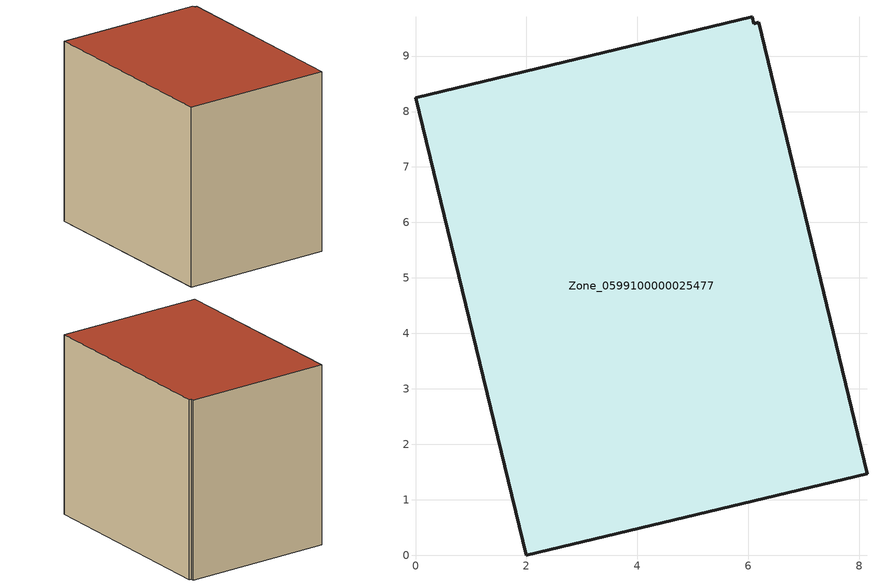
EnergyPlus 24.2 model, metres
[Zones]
Zone_0599100000025477
 floor ground (C_G): 6.1,9.59 6.19,9.61 8.14,1.47 2,0 0,8.25 6.07,9.71 z0
 wall outside (C_F): 2,0 8.14,1.47 6.19,9.61 6.1,9.59 6.07,9.71 0,8.25 2,0 z0:7.63
 roof outside (C_R): 6.19,9.61 6.1,9.59 6.07,9.71 0,8.25 2,0 8.14,1.47 z7.63
[BUILDING]
Pand.0599100000025477: North Axis=0; Terrain=City; Loads Convergence Tolerance Value=0.04; Temperature Convergence Tolerance Value=0.4; Solar Distribution=FullExterior; Maximum Number of Warmup Days=25; Minimum Number of Warmup Days=1
[Site:Location]
Rotterdam.The.Hague.AP_ZH_NLD Design_Conditions: Latitude=51.96; Longitude=4.45; Time Zone=1; Elevation=-4.5
[SITE:GROUNDTEMPERATURE:BUILDINGSURFACE]
18, 18, 18, 18, 18, 18, 18, 18, 18, 18, 18, 18
[MATERIAL] Thermal Absorptance=0.9; Solar Absorptance=0.7; Visible Absorptance=0.7
Name | Roughness | Thickness | Conductivity | Density | Specific Heat
G.TC.1965-1974 | MediumSmooth | 0.15 | 0.882353 | 540 | 1210
F.TC.1965-1974 | Rough | 0.3 | 0.697674 | 1920 | 840
R.TC.1965-1974 | MediumRough | 0.2 | 0.232558 | 1500 | 1000
[CONSTRUCTION]
C_G: G.TC.1965-1974
C_F: F.TC.1965-1974
C_R: R.TC.1965-1974
[ZONE]
Zone_0599100000025477: Type=1; Multiplier=1; Ceiling Height=Autocalculate; Volume=Autocalculate; Floor Area=autocalculate; Part of Total Floor Area=Yes
[ZONEINFILTRATION:DESIGNFLOWRATE]
Infil_Zone_0599100000025477: Zone or ZoneList or Space or SpaceList=Zone_0599100000025477; Schedule=AlwaysOn; Design Flow Rate Calculation Method=Flow/Area; Flow Rate per Floor Area=0.003; Constant Term Coefficient=1; Temperature Term Coefficient=0; Velocity Term Coefficient=0; Velocity Squared Term Coefficient=0
[HVACTEMPLATE:ZONE:IDEALLOADSAIRSYSTEM]
Zone_0599100000025477: Maximum Heating Supply Air Temperature=50; Minimum Cooling Supply Air Temperature=13; Maximum Heating Supply Air Humidity Ratio=0.0156; Minimum Cooling Supply Air Humidity Ratio=0.0077; Heating Limit=NoLimit; Cooling Limit=NoLimit; Dehumidification Control Type=ConstantSensibleHeatRatio; Cooling Sensible Heat Ratio=0.7; Dehumidification Setpoint=60; Humidification Control Type=None; Humidification Setpoint=30; Outdoor Air Method=None; Outdoor Air Flow Rate per Person=0.00944; Outdoor Air Flow Rate per Zone Floor Area=0; Outdoor Air Flow Rate per Zone=0; Demand Controlled Ventilation Type=None; Outdoor Air Economizer Type=NoEconomizer; Heat Recovery Type=None; Sensible Heat Recovery Effectiveness=0.7; Latent Heat Recovery Effectiveness=0.65
[ZONECONTROL:THERMOSTAT]
ThermostatControl_Zone_0599100000025477: Zone or ZoneList=Zone_0599100000025477; Control Type Schedule=DualSetpointControlType; Control 1=Thermostat_Zone_0599100000025477; Temperature Difference Between Cutout And Setpoint=0
[THERMOSTATSETPOINT:DUALSETPOINT]
Thermostat_Zone_0599100000025477: Heating Setpoint Temperature Schedule=HeatingSetpoint_Zone_0599100000025477; Cooling Setpoint Temperature Schedule=CoolingSetpoint_Zone_0599100000025477
[SCHEDULE:COMPACT]
HeatingSetpoint_Zone_0599100000025477: Through: 12/31, For: AllDays, Until: 24:00, 21
CoolingSetpoint_Zone_0599100000025477: Through: 12/31, For: AllDays, Until: 24:00, 24
DualSetpointControlType: Through: 12/31, For: AllDays, Until: 24:00, 4
AlwaysOn: Through: 12/31, For: AllDays, Until: 24:00, 1
